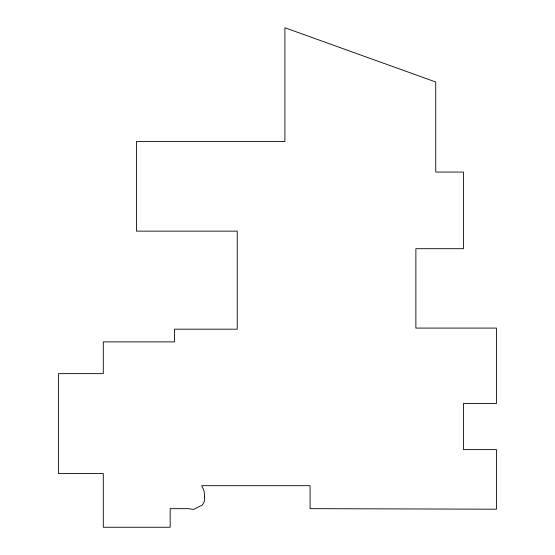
<?xml version="1.0" encoding="UTF-8"?>
<svg xmlns="http://www.w3.org/2000/svg" width="555" height="555" viewBox="0 0 555 555"><rect width="100%" height="100%" fill="white"/><g stroke="black" fill="none" stroke-linecap="round" stroke-linejoin="round"><path stroke-width="0.83" d="M204.587 496.309L204.379 501.415L202.36 504.967L193.653 509.448L188.318 508.664L170.17 508.664L170.17 527.25L103.292 527.25L103.292 473.588L58.539 473.588L58.539 373.633L103.292 373.633L103.292 341.88L174.443 341.88L174.443 329.184L237.235 329.184L237.235 231.13L136.412 231.13L136.412 141.518L284.902 141.518L284.902 27.75L435.731 81.994L435.731 172.071L463.508 172.071L463.508 248.702L415.882 248.702L415.882 328.088L496.461 328.088L496.461 403.436L463.508 403.436L463.508 449.612L496.461 449.612L496.461 509.199L310.092 508.664L310.092 485.68L201.659 485.68L204.087 490.745L204.587 496.309"/></g></svg>
